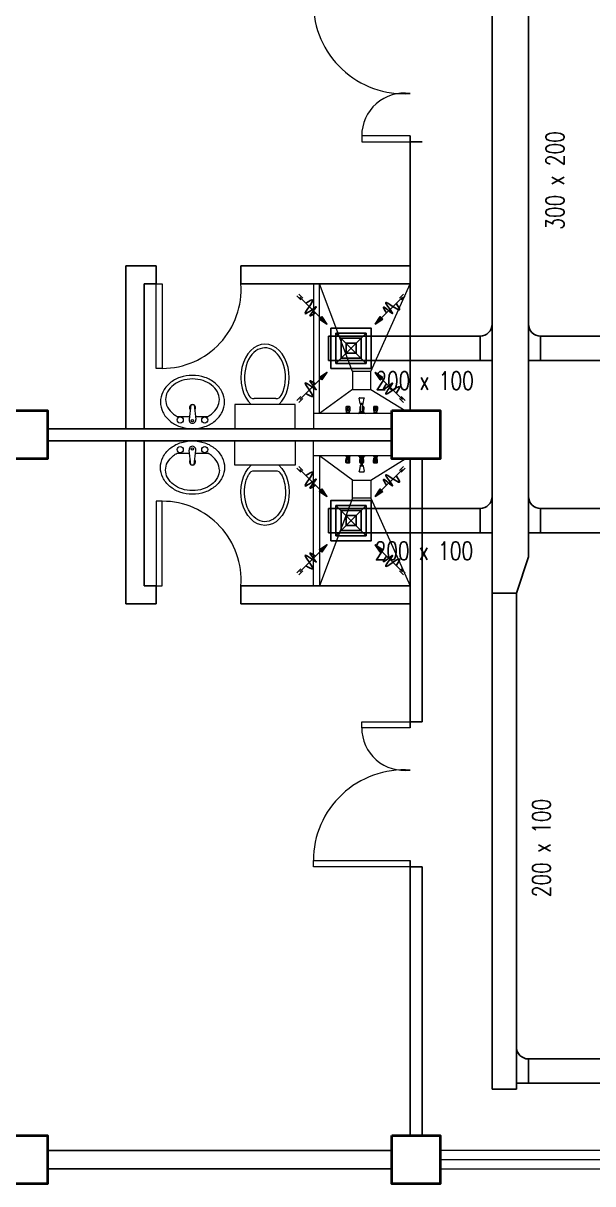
# Model space of a CAD drawing. Header units: millimetres. Extents: x 3 to 434, y 1 to 233.
# Drawn here: x 17.17 to 21.88, y 107.24 to 116.84 of the extents above; entities that cross this region are included whole.
import ezdxf

# ---------------------------------------------------------------- set-up
doc = ezdxf.new("R2010")
doc.units = ezdxf.units.MM
doc.header["$MEASUREMENT"] = 0
for name, color, linetype in [('AIR', 7, 'Continuous'), ('AIR-00', 8, 'Continuous'), ('AIR-03', 30, 'Continuous'), ('ducting label', 7, 'Continuous'), ('exhaust', 1, 'Continuous')]:
    doc.layers.add(name, color=color, linetype=linetype)
doc.styles.add('Arch-Dim', font='simplex.shx', dxfattribs={"width": 0.75})

# ---------------------------------------------------------------- blocks, each defined once
blk = doc.blocks.new('GRILL-C-IN')
at = {"layer": 'AIR-00', "ltscale": 3}
for p, q in [((-0.623, 0.601), (-0.674, 0.651)), ((-0.601, 0.623), (-0.651, 0.674)), ((-0.637, 0.637), (-0.3, 0.3)), ((0.637, 0.637), (0.3, 0.3)), ((0.601, 0.623), (0.651, 0.674)), ((0.623, 0.601), (0.674, 0.651)), ((-0.637, -0.637), (-0.3, -0.3)), ((0.637, -0.637), (0.3, -0.3)), ((-0.623, -0.601), (-0.674, -0.651)), ((-0.601, -0.623), (-0.651, -0.674)), ((0.601, -0.623), (0.651, -0.674)), ((0.623, -0.601), (0.674, -0.651))]:
    blk.add_line(p, q, dxfattribs=at)
at = {"layer": 'AIR-00', "color": 50}
for p, q in [((-0.188, 0.187), (0.187, -0.188)), ((0.187, 0.187), (-0.188, -0.188))]:
    blk.add_line(p, q, dxfattribs=at)
at = {"layer": 'AIR-00', "ltscale": 3}
for points in [[(-0.362, 0.393), (-0.393, 0.362), (-0.3, 0.3)], [(0.393, 0.362), (0.362, 0.393), (0.3, 0.3)], [(-0.362, -0.393), (-0.393, -0.362), (-0.3, -0.3)], [(0.393, -0.362), (0.362, -0.393), (0.3, -0.3)]]:
    blk.add_lwpolyline(points, close=True, dxfattribs=at)
at = {"layer": 'AIR-00', "color": 50}
for points in [[(-0.188, -0.188), (0.187, -0.188), (0.187, 0.187), (-0.188, 0.187)], [(-0.125, -0.125), (0.125, -0.125), (0.125, 0.125), (-0.125, 0.125)], [(-0.062, -0.062), (0.062, -0.062), (0.062, 0.062), (-0.062, 0.062)]]:
    blk.add_lwpolyline(points, close=True, dxfattribs=at)
at = {"layer": 'AIR-00', "ltscale": 3}
for points in [[(-0.441, 0.441), (-0.512, 0.404), (-0.432, 0.514), (-0.568, 0.43), (-0.477, 0.6), (-0.561, 0.561)], [(0.441, 0.441), (0.404, 0.512), (0.514, 0.432), (0.43, 0.568), (0.6, 0.477), (0.561, 0.561)], [(-0.441, -0.441), (-0.512, -0.404), (-0.432, -0.514), (-0.568, -0.43), (-0.477, -0.6), (-0.561, -0.561)], [(0.441, -0.441), (0.404, -0.512), (0.514, -0.432), (0.43, -0.568), (0.6, -0.477), (0.561, -0.561)]]:
    blk.add_spline(points, degree=3, dxfattribs=at)
for points in [[(-0.3, 0.3), (-0.362, 0.393), (-0.393, 0.362)], [(0.3, 0.3), (0.393, 0.362), (0.362, 0.393)], [(-0.3, -0.3), (-0.362, -0.393), (-0.393, -0.362)], [(0.3, -0.3), (0.393, -0.362), (0.362, -0.393)]]:
    blk.add_solid(points, dxfattribs=at)
at = {"layer": 'AIR-03', "color": 6}
blk.add_lwpolyline([(-0.25, -0.25), (0.25, -0.25), (0.25, 0.25), (-0.25, 0.25)], close=True, dxfattribs=at)

msp = doc.modelspace()

# ---------------------------------------------------------------- linework, layer by layer
at = {"color": 8, "lineweight": 25}
for p, q in [((20.3699, 115.9122), (20.3699, 113.6372)), ((20.3699, 115.8622), (20.4699, 115.8622)), ((18.0199, 114.8372), (18.0199, 113.4872)), ((18.9699, 114.6872), (18.9699, 114.8372)), ((17.3699, 113.4872), (20.2199, 113.4872)), ((17.3699, 113.3872), (20.2199, 113.3872)), ((18.0199, 112.0372), (18.0199, 113.3872)), ((20.3699, 113.2372), (20.3699, 111.0122)), ((20.4699, 113.2372), (20.4699, 111.0622)), ((20.3699, 111.0622), (20.4699, 111.0622)), ((20.3699, 109.9122), (20.3699, 107.6372)), ((20.3699, 109.8622), (20.4699, 109.8622)), ((20.4699, 109.8622), (20.4699, 107.6372)), ((17.3699, 107.5122), (20.2199, 107.5122)), ((17.3699, 107.3622), (20.2199, 107.3622))]:
    msp.add_line(p, q, dxfattribs=at)
at = {"color": 8, "lineweight": 25, "ltscale": 0.3}
for p, q in [((18.2699, 114.8372), (18.0199, 114.8372)), ((18.2699, 114.6872), (18.2699, 114.8372)), ((20.3699, 114.8372), (18.9699, 114.8372)), ((18.2699, 114.6872), (18.1699, 114.6872)), ((18.1699, 113.4872), (18.1699, 114.6872)), ((20.3699, 114.6872), (18.9699, 114.6872)), ((18.1699, 113.3872), (18.1699, 112.1872)), ((18.2699, 112.1872), (18.1699, 112.1872)), ((18.2699, 112.1872), (18.2699, 112.0372)), ((20.3699, 112.1872), (18.9699, 112.1872)), ((18.9699, 112.1872), (18.9699, 112.0372)), ((18.2699, 112.0372), (18.0199, 112.0372)), ((20.3699, 112.0372), (18.9699, 112.0372))]:
    msp.add_line(p, q, dxfattribs=at)
at = {"color": 8, "lineweight": 9, "ltscale": 0.3}
for p, q in [((19.8949, 113.9622), (19.6199, 114.6872)), ((20.0449, 113.9622), (20.3699, 114.6872)), ((19.8949, 113.8122), (19.6199, 113.6122)), ((20.0449, 113.8122), (20.3293, 113.6372)), ((19.8949, 113.0622), (19.6199, 113.2622)), ((20.0449, 113.0622), (20.3293, 113.2372)), ((19.8949, 112.9122), (19.6199, 112.1872)), ((20.0449, 112.9122), (20.3699, 112.1872))]:
    msp.add_line(p, q, dxfattribs=at)
at = {"color": 8, "lineweight": 9}
for p, q in [((18.5554, 113.6851), (18.5421, 113.5633)), ((18.5844, 113.6851), (18.5977, 113.5633)), ((18.9199, 113.6872), (18.9199, 113.4872)), ((19.4199, 113.6872), (18.9199, 113.6872)), ((19.2605, 113.7372), (19.0795, 113.7372)), ((19.4199, 113.4872), (19.4199, 113.6872)), ((19.8432, 113.6694), (19.8396, 113.6675)), ((19.8396, 113.6675), (19.8396, 113.6456)), ((19.8729, 113.6675), (19.8396, 113.6675)), ((19.8432, 113.6709), (19.8432, 113.6694)), ((19.8693, 113.6709), (19.8432, 113.6709)), ((19.8693, 113.6694), (19.8432, 113.6694)), ((19.8432, 113.6587), (19.8432, 113.6466)), ((19.8502, 113.6588), (19.8502, 113.6467)), ((19.8623, 113.6588), (19.8623, 113.6467)), ((19.8693, 113.6709), (19.8693, 113.6694)), ((19.8693, 113.6694), (19.8729, 113.6675)), ((19.8693, 113.6587), (19.8693, 113.6466)), ((19.8729, 113.6675), (19.8729, 113.6456)), ((19.9576, 113.6976), (19.949, 113.7395)), ((19.9505, 113.7441), (19.9893, 113.7441)), ((19.9568, 113.6694), (19.9532, 113.6675)), ((19.9623, 113.6675), (19.9532, 113.6675)), ((19.9532, 113.6675), (19.9532, 113.6456)), ((19.9623, 113.6709), (19.9568, 113.6709)), ((19.9568, 113.6709), (19.9568, 113.6694)), ((19.9623, 113.6694), (19.9568, 113.6694)), ((19.9568, 113.6587), (19.9568, 113.6466)), ((19.9822, 113.6976), (19.9576, 113.6976)), ((19.9576, 113.6976), (19.9576, 113.69)), ((19.9822, 113.6976), (19.9576, 113.6976)), ((19.9576, 113.69), (19.9822, 113.69)), ((19.9623, 113.6276), (19.9623, 113.69)), ((19.9775, 113.69), (19.9775, 113.6276)), ((19.983, 113.6709), (19.9775, 113.6709)), ((19.983, 113.6694), (19.9775, 113.6694)), ((19.9866, 113.6675), (19.9775, 113.6675)), ((19.9822, 113.6976), (19.9908, 113.7395)), ((19.9822, 113.69), (19.9822, 113.6976)), ((19.983, 113.6709), (19.983, 113.6694)), ((19.983, 113.6694), (19.9866, 113.6675)), ((19.983, 113.6587), (19.983, 113.6466)), ((19.9866, 113.6675), (19.9866, 113.6455)), ((20.0705, 113.6694), (20.0669, 113.6675)), ((20.1002, 113.6675), (20.0669, 113.6675)), ((20.0669, 113.6675), (20.0669, 113.6455)), ((20.0704, 113.6587), (20.0704, 113.6465)), ((20.0966, 113.6709), (20.0705, 113.6709)), ((20.0705, 113.6709), (20.0705, 113.6694)), ((20.0966, 113.6694), (20.0705, 113.6694)), ((20.0775, 113.6588), (20.0775, 113.6466)), ((20.0896, 113.6588), (20.0896, 113.6466)), ((20.0966, 113.6709), (20.0966, 113.6694)), ((20.0966, 113.6694), (20.1002, 113.6675)), ((20.0966, 113.6587), (20.0966, 113.6465)), ((20.1002, 113.6675), (20.1002, 113.6455)), ((18.5943, 113.5892), (18.6965, 113.5892)), ((20.2199, 113.6122), (19.5699, 113.6122)), ((19.8392, 113.613), (19.8426, 113.6198)), ((19.8392, 113.613), (19.8392, 113.6122)), ((19.8733, 113.613), (19.8392, 113.613)), ((19.8733, 113.6122), (19.8392, 113.6122)), ((19.8396, 113.6456), (19.8418, 113.6415)), ((19.8422, 113.6397), (19.8422, 113.6338)), ((19.8703, 113.6338), (19.8422, 113.6338)), ((19.8422, 113.6338), (19.843, 113.6315)), ((19.8699, 113.6198), (19.8426, 113.6198)), ((19.843, 113.6456), (19.8504, 113.6456)), ((19.8695, 113.6315), (19.843, 113.6315)), ((19.8449, 113.6198), (19.8449, 113.6315)), ((19.8695, 113.6456), (19.8621, 113.6456)), ((19.8676, 113.6198), (19.8676, 113.6315)), ((19.8703, 113.6338), (19.8695, 113.6315)), ((19.8733, 113.613), (19.8699, 113.6198)), ((19.8703, 113.6397), (19.8703, 113.6338)), ((19.8729, 113.6456), (19.8707, 113.6415)), ((19.8733, 113.613), (19.8733, 113.6122)), ((19.9409, 113.6122), (19.9525, 113.618)), ((19.9988, 113.6122), (19.9409, 113.6122)), ((19.9525, 113.6276), (19.9873, 113.6276)), ((19.9525, 113.618), (19.9525, 113.6276)), ((19.9525, 113.618), (19.9873, 113.618)), ((19.9873, 113.618), (19.9525, 113.618)), ((19.9532, 113.6456), (19.9554, 113.6415)), ((19.9559, 113.6397), (19.9559, 113.6338)), ((19.9623, 113.6338), (19.9559, 113.6338)), ((19.9559, 113.6338), (19.9566, 113.6315)), ((19.9623, 113.6315), (19.9566, 113.6315)), ((19.9567, 113.6456), (19.9623, 113.6456)), ((19.9585, 113.6276), (19.9585, 113.6315)), ((19.9775, 113.6276), (19.9623, 113.6276)), ((19.9831, 113.6455), (19.9775, 113.6455)), ((19.9839, 113.6338), (19.9775, 113.6338)), ((19.9831, 113.6315), (19.9775, 113.6315)), ((19.9813, 113.6276), (19.9813, 113.6315)), ((19.9839, 113.6338), (19.9831, 113.6315)), ((19.9839, 113.6397), (19.9839, 113.6338)), ((19.9866, 113.6455), (19.9844, 113.6415)), ((19.9873, 113.6276), (19.9873, 113.618)), ((19.9873, 113.618), (19.9988, 113.6122)), ((20.0665, 113.613), (20.0699, 113.6198)), ((20.1006, 113.613), (20.0665, 113.613)), ((20.0665, 113.613), (20.0665, 113.6122)), ((20.1006, 113.6122), (20.0665, 113.6122)), ((20.0669, 113.6455), (20.0691, 113.6415)), ((20.0695, 113.6397), (20.0695, 113.6338)), ((20.0695, 113.6338), (20.0703, 113.6315)), ((20.0975, 113.6338), (20.0695, 113.6338)), ((20.0972, 113.6198), (20.0699, 113.6198)), ((20.0703, 113.6455), (20.0776, 113.6455)), ((20.0968, 113.6315), (20.0703, 113.6315)), ((20.0722, 113.6198), (20.0722, 113.6315)), ((20.0967, 113.6455), (20.0894, 113.6455)), ((20.0949, 113.6198), (20.0949, 113.6315)), ((20.0975, 113.6338), (20.0968, 113.6315)), ((20.1006, 113.613), (20.0972, 113.6198)), ((20.0975, 113.6397), (20.0975, 113.6338)), ((20.1002, 113.6455), (20.098, 113.6415)), ((20.1006, 113.613), (20.1006, 113.6122)), ((18.9199, 113.4872), (19.4199, 113.4872)), ((18.9199, 113.1872), (18.9199, 113.3872)), ((18.9199, 113.3872), (19.4199, 113.3872)), ((19.4199, 113.3872), (19.4199, 113.1872)), ((18.5554, 113.1893), (18.5421, 113.3112)), ((18.5844, 113.1893), (18.5977, 113.3112)), ((18.5943, 113.2852), (18.6965, 113.2852)), ((19.4199, 113.1872), (18.9199, 113.1872)), ((20.2199, 113.2622), (19.5699, 113.2622)), ((19.8392, 113.2614), (19.8392, 113.2622)), ((19.8733, 113.2622), (19.8392, 113.2622)), ((19.8392, 113.2614), (19.8426, 113.2546)), ((19.8733, 113.2614), (19.8392, 113.2614)), ((19.8396, 113.2289), (19.8418, 113.233)), ((19.8396, 113.2069), (19.8396, 113.2289)), ((19.8432, 113.205), (19.8396, 113.2069)), ((19.8729, 113.2069), (19.8396, 113.2069)), ((19.8422, 113.2406), (19.843, 113.2429)), ((19.8422, 113.2347), (19.8422, 113.2406)), ((19.8703, 113.2406), (19.8422, 113.2406)), ((19.8699, 113.2546), (19.8426, 113.2546)), ((19.8695, 113.2429), (19.843, 113.2429)), ((19.843, 113.2289), (19.8504, 113.2289)), ((19.8432, 113.2157), (19.8432, 113.2279)), ((19.8432, 113.2035), (19.8432, 113.205)), ((19.8693, 113.205), (19.8432, 113.205)), ((19.8693, 113.2035), (19.8432, 113.2035)), ((19.8449, 113.2546), (19.8449, 113.2429)), ((19.8502, 113.2156), (19.8502, 113.2278)), ((19.8695, 113.2289), (19.8621, 113.2289)), ((19.8623, 113.2156), (19.8623, 113.2278)), ((19.8676, 113.2546), (19.8676, 113.2429)), ((19.8693, 113.2157), (19.8693, 113.2279)), ((19.8693, 113.205), (19.8729, 113.2069)), ((19.8693, 113.2035), (19.8693, 113.205)), ((19.8703, 113.2406), (19.8695, 113.2429)), ((19.8733, 113.2614), (19.8699, 113.2546)), ((19.8703, 113.2348), (19.8703, 113.2406)), ((19.8729, 113.2289), (19.8707, 113.233)), ((19.8729, 113.2069), (19.8729, 113.2289)), ((19.8733, 113.2614), (19.8733, 113.2622)), ((19.9409, 113.2622), (19.9525, 113.2564)), ((19.9988, 113.2622), (19.9409, 113.2622)), ((19.9576, 113.1768), (19.949, 113.1349)), ((19.9525, 113.2564), (19.9873, 113.2564)), ((19.9873, 113.2564), (19.9525, 113.2564)), ((19.9525, 113.2564), (19.9525, 113.2468)), ((19.9525, 113.2468), (19.9873, 113.2468)), ((19.9532, 113.2289), (19.9554, 113.233)), ((19.9532, 113.2069), (19.9532, 113.2289)), ((19.9623, 113.2069), (19.9532, 113.2069)), ((19.9568, 113.205), (19.9532, 113.2069)), ((19.9559, 113.2406), (19.9566, 113.2429)), ((19.9623, 113.2406), (19.9559, 113.2406)), ((19.9559, 113.2348), (19.9559, 113.2406)), ((19.9623, 113.2429), (19.9566, 113.2429)), ((19.9567, 113.2289), (19.9623, 113.2289)), ((19.9568, 113.2157), (19.9568, 113.2279)), ((19.9623, 113.205), (19.9568, 113.205)), ((19.9568, 113.2035), (19.9568, 113.205)), ((19.9623, 113.2035), (19.9568, 113.2035)), ((19.9576, 113.1768), (19.9576, 113.1844)), ((19.9576, 113.1844), (19.9822, 113.1844)), ((19.9822, 113.1768), (19.9576, 113.1768)), ((19.9822, 113.1768), (19.9576, 113.1768)), ((19.9585, 113.2468), (19.9585, 113.2429)), ((19.9623, 113.2468), (19.9623, 113.1844)), ((19.9775, 113.2468), (19.9623, 113.2468)), ((19.9775, 113.1844), (19.9775, 113.2468)), ((19.9831, 113.2429), (19.9775, 113.2429)), ((19.9839, 113.2406), (19.9775, 113.2406)), ((19.9831, 113.2289), (19.9775, 113.2289)), ((19.9866, 113.2069), (19.9775, 113.2069)), ((19.983, 113.205), (19.9775, 113.205)), ((19.983, 113.2035), (19.9775, 113.2035)), ((19.9813, 113.2468), (19.9813, 113.2429)), ((19.9822, 113.1844), (19.9822, 113.1768)), ((19.9822, 113.1768), (19.9908, 113.1349)), ((19.983, 113.2157), (19.983, 113.2279)), ((19.983, 113.205), (19.9866, 113.2069)), ((19.983, 113.2035), (19.983, 113.205)), ((19.9839, 113.2406), (19.9831, 113.2429)), ((19.9839, 113.2348), (19.9839, 113.2406)), ((19.9866, 113.2289), (19.9844, 113.233)), ((19.9866, 113.2069), (19.9866, 113.2289)), ((19.9873, 113.2564), (19.9988, 113.2622)), ((19.9873, 113.2468), (19.9873, 113.2564)), ((20.1006, 113.2622), (20.0665, 113.2622)), ((20.0665, 113.2615), (20.0665, 113.2622)), ((20.1006, 113.2615), (20.0665, 113.2615)), ((20.0665, 113.2615), (20.0699, 113.2547)), ((20.0669, 113.2289), (20.0691, 113.233)), ((20.0669, 113.2069), (20.0669, 113.2289)), ((20.1002, 113.2069), (20.0669, 113.2069)), ((20.0705, 113.205), (20.0669, 113.2069)), ((20.0695, 113.2406), (20.0703, 113.2429)), ((20.0975, 113.2406), (20.0695, 113.2406)), ((20.0695, 113.2348), (20.0695, 113.2406)), ((20.0972, 113.2547), (20.0699, 113.2547)), ((20.0968, 113.2429), (20.0703, 113.2429)), ((20.0703, 113.2289), (20.0776, 113.2289)), ((20.0704, 113.2157), (20.0704, 113.2279)), ((20.0966, 113.205), (20.0705, 113.205)), ((20.0705, 113.2035), (20.0705, 113.205)), ((20.0966, 113.2035), (20.0705, 113.2035)), ((20.0722, 113.2547), (20.0722, 113.2429)), ((20.0775, 113.2156), (20.0775, 113.2278)), ((20.0967, 113.2289), (20.0894, 113.2289)), ((20.0896, 113.2156), (20.0896, 113.2278)), ((20.0949, 113.2547), (20.0949, 113.2429)), ((20.0966, 113.2158), (20.0966, 113.2279)), ((20.0966, 113.205), (20.1002, 113.2069)), ((20.0966, 113.2035), (20.0966, 113.205)), ((20.0975, 113.2406), (20.0968, 113.2429)), ((20.1006, 113.2615), (20.0972, 113.2547)), ((20.0975, 113.2348), (20.0975, 113.2406)), ((20.1002, 113.2289), (20.098, 113.233)), ((20.1002, 113.2069), (20.1002, 113.2289)), ((20.1006, 113.2615), (20.1006, 113.2622)), ((19.2605, 113.1372), (19.0795, 113.1372)), ((19.9505, 113.1304), (19.9893, 113.1304)), ((23.3199, 107.5122), (20.6199, 107.5122)), ((20.6199, 107.4372), (23.3199, 107.4372)), ((20.6199, 107.3622), (23.3199, 107.3622))]:
    msp.add_line(p, q, dxfattribs=at)
at = {"color": 8, "lineweight": 13, "ltscale": 0.03}
for points in [[(20.3699, 115.8622), (20.3699, 115.9122), (19.9699, 115.9122), (19.9699, 115.8622)], [(18.2699, 114.6872), (18.3199, 114.6872), (18.3199, 113.9872), (18.2699, 113.9872)], [(18.2699, 112.1872), (18.3199, 112.1872), (18.3199, 112.8872), (18.2699, 112.8872)], [(20.3699, 111.0622), (20.3699, 111.0122), (19.9699, 111.0122), (19.9699, 111.0622)], [(20.3699, 109.9122), (20.3699, 109.8622), (19.5699, 109.8622), (19.5699, 109.9122)]]:
    msp.add_lwpolyline(points, close=True, dxfattribs=at)
at = {"color": 8, "lineweight": 9, "ltscale": 0.3}
for points in [[(19.6199, 113.6122), (19.6199, 114.6872), (19.5699, 114.6872), (19.5699, 113.4872), (19.5699, 113.4872)], [(19.6199, 113.2622), (19.6199, 112.1872), (19.5699, 112.1872), (19.5699, 113.3872), (19.5699, 113.3872)]]:
    msp.add_lwpolyline(points, dxfattribs=at)
at = {"color": 8, "lineweight": 9, "ltscale": 0.03}
for points in [[(19.8949, 113.8122), (20.0449, 113.8122), (20.0449, 113.9622), (19.8949, 113.9622)], [(19.8949, 113.0622), (20.0449, 113.0622), (20.0449, 112.9122), (19.8949, 112.9122)]]:
    msp.add_lwpolyline(points, close=True, dxfattribs=at)
at = {"color": 8, "lineweight": 9}
for points in [[(18.8349, 113.7082, 0.11576), (18.8155, 113.7907, 0.104047), (18.7573, 113.8645, 0.090875), (18.6734, 113.9118, 0.083344), (18.5699, 113.9292, 0.083344), (18.4664, 113.9118, 0.090875), (18.3825, 113.8645, 0.104047), (18.3242, 113.7907, 0.11576), (18.3049, 113.7082, 0.11576), (18.3242, 113.6257, 0.104047), (18.3825, 113.5519, 0.090875), (18.4664, 113.5046, 0.083344), (18.5699, 113.4872, 0.083344), (18.6734, 113.5046, 0.090875), (18.7573, 113.5519, 0.104047), (18.8155, 113.6257, 0.11576)], [(18.8349, 113.1662, -0.11576), (18.8155, 113.0837, -0.104047), (18.7573, 113.0099, -0.090875), (18.6734, 112.9626, -0.083344), (18.5699, 112.9452, -0.083344), (18.4664, 112.9626, -0.090875), (18.3825, 113.0099, -0.104047), (18.3242, 113.0837, -0.11576), (18.3049, 113.1662, -0.11576), (18.3242, 113.2487, -0.104047), (18.3825, 113.3225, -0.090875), (18.4664, 113.3698, -0.083344), (18.5699, 113.3872, -0.083344), (18.6734, 113.3698, -0.090875), (18.7573, 113.3225, -0.104047), (18.8155, 113.2487, -0.11576)]]:
    msp.add_lwpolyline(points, format="xyb", close=True, dxfattribs=at)
for points in [[(18.7924, 113.7292, 0.124838), (18.7765, 113.7918, 0.105788), (18.7272, 113.8494, 0.086697), (18.6575, 113.8857, 0.076776), (18.5699, 113.8992, 0.076776), (18.4823, 113.8857, 0.086697), (18.4126, 113.8494, 0.105788), (18.3633, 113.7918, 0.124838), (18.3474, 113.7292, 0.124838), (18.3633, 113.6666, 0.105788), (18.4126, 113.609, 0.040067), (18.4433, 113.5892), (18.5455, 113.5892, 0.040067)], [(18.7924, 113.1452, -0.124838), (18.7765, 113.0826, -0.105788), (18.7272, 113.025, -0.086697), (18.6575, 112.9887, -0.076776), (18.5699, 112.9752, -0.076776), (18.4823, 112.9887, -0.086697), (18.4126, 113.025, -0.105788), (18.3633, 113.0826, -0.124838), (18.3474, 113.1452, -0.124838), (18.3633, 113.2078, -0.105788), (18.4126, 113.2654, -0.040067), (18.4433, 113.2852), (18.5455, 113.2852, -0.040067)]]:
    msp.add_lwpolyline(points, format="xyb", dxfattribs=at)
at = {"color": 8, "lineweight": 35}
for points in [[(16.9699, 113.6372), (17.3699, 113.6372), (17.3699, 113.2372), (16.9699, 113.2372)], [(20.2199, 113.6372), (20.6199, 113.6372), (20.6199, 113.2372), (20.2199, 113.2372)], [(16.9699, 107.6372), (17.3699, 107.6372), (17.3699, 107.2372), (16.9699, 107.2372)], [(20.2199, 107.6372), (20.6199, 107.6372), (20.6199, 107.2372), (20.2199, 107.2372)]]:
    msp.add_lwpolyline(points, close=True, dxfattribs=at)
at = {"color": 8, "lineweight": 9}
for centre, radius in [((18.4683, 113.5602), 0.0255), ((18.5699, 113.5537), 0.0095), ((18.6715, 113.5602), 0.0255), ((18.4683, 113.3142), 0.0255), ((18.5699, 113.3207), 0.0095), ((18.6715, 113.3142), 0.0255)]:
    msp.add_circle(centre, radius, dxfattribs=at)
at = {"color": 8, "lineweight": 13, "ltscale": 0.03}
for centre, radius, start, end in [((20.3214, 117.0122), 0.7516, 180, 273.69522), ((20.323, 115.9122), 0.3531, 82.37185, 180), ((18.3199, 114.639), 0.6518, 270, 4.24219), ((18.3199, 112.2354), 0.6518, 355.75781, 90), ((20.323, 111.0122), 0.3531, 180, 277.62815), ((20.3214, 109.9122), 0.7516, 86.30478, 180)]:
    msp.add_arc(centre, radius, start, end, dxfattribs=at)
at = {"color": 8, "lineweight": 9}
for centre, radius, start, end in [((19.0795, 113.7872), 0.05, 208.00836, 270), ((19.2605, 113.7872), 0.05, 270, 331.84994), ((18.5699, 113.6622), 0.025, 126.30681, 221.20218), ((18.5699, 113.5914), 0.0948, 81.20259, 98.79741), ((18.5699, 113.6622), 0.025, 71.37929, 108.62071), ((18.5699, 113.6622), 0.025, 318.79782, 53.69319), ((18.6172, 113.753), 0.1812, 307.38145, 331.53644), ((18.6611, 113.7292), 0.1313, 331.53644, 0), ((18.5699, 113.5602), 0.028, 173.75449, 6.24551), ((18.5886, 113.7905), 0.2284, 298.20375, 307.38145), ((18.5699, 113.3142), 0.028, 353.75449, 186.24551), ((18.5886, 113.084), 0.2284, 52.61855, 61.79625), ((18.5699, 113.2122), 0.025, 138.79782, 233.69319), ((18.5699, 113.283), 0.0948, 261.20259, 278.79741), ((18.5699, 113.2122), 0.025, 251.37929, 288.62071), ((18.5699, 113.2122), 0.025, 306.30681, 41.20218), ((18.6172, 113.1214), 0.1812, 28.46356, 52.61855), ((18.6611, 113.1452), 0.1313, 0, 28.46356), ((19.0795, 113.0872), 0.05, 90, 151.99164), ((19.2605, 113.0872), 0.05, 28.15006, 90)]:
    msp.add_arc(centre, radius, start, end, dxfattribs=at)
for centre, major_axis, ratio, start_param, end_param in [((19.1699, 113.9122), (0, -0.275), 0.727273, 0.612555, 5.670631), ((19.8305, 113.6579), (0.00896, 0.00896), 1, 5.560378, 6.271464), ((19.8606, 113.658), (0.00738, 0.00738), 1, 1.497691, 2.282489), ((19.8563, 113.6631), (-0.00268, 0.00268), 1, -1.497915, -0.073106), ((19.8519, 113.658), (-0.00738, 0.00738), 1, 4.000472, 4.78527), ((19.882, 113.6579), (-0.00896, 0.00896), 1, 0.011497, 0.722582), ((19.9526, 113.7409), (0.00268, 0.00268), 1, 1.354119, 2.724181), ((19.9442, 113.6579), (-0.00896, 0.00896), 1, 3.989582, 4.700667), ((19.9956, 113.6579), (-0.00896, 0.00896), 1, 0.011497, 0.722582), ((20.0578, 113.6579), (0.00896, 0.00896), 1, 5.560378, 6.271464), ((20.0879, 113.658), (0.00738, 0.00738), 1, 1.497691, 2.282489), ((20.0835, 113.6631), (-0.00268, 0.00268), 1, -1.497915, -0.073106), ((20.0792, 113.658), (-0.00738, 0.00738), 1, 4.000472, 4.78527), ((20.1093, 113.6579), (-0.00896, 0.00896), 1, 0.011497, 0.722582), ((19.828, 113.6526), (-0.0118, 0.0118), 1, 3.273911, 3.406137), ((19.8385, 113.6397), (0.00268, 0.00268), 1, 5.497675, 5.991616), ((19.8394, 113.6466), (0.00268, 0.00268), 1, 4.870036, 5.497675), ((19.854, 113.6467), (-0.00268, 0.00268), 1, 0.785286, 1.412925), ((19.8611, 113.6518), (0.00887, 0.00887), 1, 2.983721, 3.344735), ((19.8563, 113.6445), (-0.00268, 0.00268), 1, 1.773938, 2.938226), ((19.8514, 113.6518), (0.00887, 0.00887), 1, 4.509022, 4.870036), ((19.8585, 113.6467), (-0.00268, 0.00268), 1, 3.299239, 3.926878), ((19.8731, 113.6466), (0.00268, 0.00268), 1, 2.356082, 2.983721), ((19.8845, 113.6526), (-0.0118, 0.0118), 1, 1.306028, 1.438253), ((19.8741, 113.6397), (0.00268, 0.00268), 1, 1.862141, 2.356082), ((19.9416, 113.6526), (0.0118, 0.0118), 1, 4.844707, 4.976933), ((19.9521, 113.6397), (-0.00268, 0.00268), 1, 3.926878, 4.42082), ((19.953, 113.6466), (-0.00268, 0.00268), 1, 3.299239, 3.926878), ((19.9868, 113.6466), (-0.00268, 0.00268), 1, 0.785286, 1.412925), ((19.9981, 113.6526), (0.0118, 0.0118), 1, 2.876824, 3.009049), ((19.9877, 113.6397), (-0.00268, 0.00268), 1, 0.291344, 0.785286), ((20.0553, 113.6526), (-0.0118, 0.0118), 1, 3.273911, 3.406137), ((20.0657, 113.6397), (0.00268, 0.00268), 1, 5.497675, 5.991616), ((20.0667, 113.6465), (0.00268, 0.00268), 1, 4.870036, 5.497675), ((20.0813, 113.6466), (-0.00268, 0.00268), 1, 0.785286, 1.412925), ((20.0883, 113.6518), (0.00887, 0.00887), 1, 2.983721, 3.344735), ((20.0835, 113.6445), (-0.00268, 0.00268), 1, 1.773938, 2.938226), ((20.0787, 113.6518), (0.00887, 0.00887), 1, 4.509022, 4.870036), ((20.0858, 113.6466), (-0.00268, 0.00268), 1, 3.299239, 3.926878), ((20.1004, 113.6465), (0.00268, 0.00268), 1, 2.356082, 2.983721), ((20.1118, 113.6526), (0.0118, 0.0118), 1, 2.876824, 3.009049), ((20.1013, 113.6397), (0.00268, 0.00268), 1, 1.862141, 2.356082), ((19.9872, 113.1335), (-0.00268, 0.00268), 1, 2.92514, 4.295202)]:
    msp.add_ellipse(centre, major_axis=major_axis, ratio=ratio, start_param=start_param, end_param=end_param, dxfattribs=at)
at = {"color": 8, "lineweight": 9, "extrusion": (-4.99074e-41, 2.88216e-41, -1)}
msp.add_ellipse((19.9872, 113.7409), major_axis=(0.00268, 0.00268), ratio=1, start_param=-0.216453, end_param=1.153609, dxfattribs=at)
at = {"color": 8, "lineweight": 9, "extrusion": (0, 0, -1)}
msp.add_ellipse((19.1699, 112.9622), major_axis=(0, 0.275), ratio=0.727273, start_param=0.612555, end_param=5.670631, dxfattribs=at)
at = {"color": 8, "lineweight": 9, "extrusion": (-4.99074e-41, -2.88216e-41, -1)}
for centre, major_axis, start_param, end_param in [((19.8305, 113.2165), (-0.00896, 0.00896), 2.418785, 3.129871), ((19.828, 113.2218), (-0.0118, 0.0118), 1.703115, 1.83534), ((19.8385, 113.2347), (-0.00268, 0.00268), 2.356082, 2.850023), ((19.8394, 113.2279), (-0.00268, 0.00268), 1.728443, 2.356082), ((19.854, 113.2278), (-0.00268, -0.00268), 0.785286, 1.412925), ((19.8606, 113.2164), (-0.00738, -0.00738), 6.21008, 6.994878), ((19.8611, 113.2226), (-0.00887, 0.00887), -0.157871, 0.203142), ((19.8563, 113.2114), (-0.00268, 0.00268), 3.214474, 4.639283), ((19.8563, 113.2299), (-0.00268, 0.00268), 0.203142, 1.36743), ((19.8514, 113.2226), (-0.00887, -0.00887), 2.938226, 3.299239), ((19.8519, 113.2164), (-0.00738, -0.00738), 4.000472, 4.78527), ((19.8585, 113.2278), (-0.00268, -0.00268), 3.299239, 3.926878), ((19.8731, 113.2279), (-0.00268, -0.00268), 0.785286, 1.412925), ((19.882, 113.2165), (-0.00896, 0.00896), -1.559299, -0.848214), ((19.8845, 113.2218), (-0.0118, 0.0118), -0.264769, -0.132543), ((19.8741, 113.2348), (-0.00268, 0.00268), -1.279452, -0.785511), ((19.9442, 113.2165), (-0.00896, 0.00896), 2.418785, 3.129871), ((19.9416, 113.2218), (-0.0118, -0.0118), 3.273911, 3.406137), ((19.9521, 113.2348), (-0.00268, -0.00268), 3.926878, 4.42082), ((19.953, 113.2279), (-0.00268, -0.00268), 3.299239, 3.926878), ((19.9868, 113.2279), (-0.00268, 0.00268), -0.785511, -0.157871), ((19.9956, 113.2165), (-0.00896, -0.00896), 0.011497, 0.722582), ((19.9981, 113.2218), (-0.0118, -0.0118), 1.306028, 1.438253), ((19.9877, 113.2348), (-0.00268, 0.00268), -1.279452, -0.785511), ((20.0578, 113.2165), (-0.00896, -0.00896), 3.989582, 4.700667), ((20.0553, 113.2218), (-0.0118, 0.0118), 1.703115, 1.83534), ((20.0657, 113.2348), (-0.00268, -0.00268), 3.926878, 4.42082), ((20.0667, 113.2279), (-0.00268, -0.00268), 3.299239, 3.926878), ((20.0813, 113.2278), (-0.00268, -0.00268), 0.785286, 1.412925), ((20.0879, 113.2164), (-0.00738, 0.00738), 4.639283, 5.424081), ((20.0883, 113.2226), (-0.00887, -0.00887), 1.412925, 1.773938), ((20.0835, 113.2114), (-0.00268, -0.00268), 4.78527, 6.21008), ((20.0835, 113.23), (-0.00268, 0.00268), 0.203142, 1.36743), ((20.0787, 113.2226), (-0.00887, 0.00887), 1.36743, 1.728443), ((20.0792, 113.2164), (-0.00738, -0.00738), 4.000472, 4.78527), ((20.0858, 113.2278), (-0.00268, -0.00268), 3.299239, 3.926878), ((20.1004, 113.2279), (-0.00268, 0.00268), -0.785511, -0.157871), ((20.1093, 113.2165), (-0.00896, 0.00896), -1.559299, -0.848214), ((20.1118, 113.2218), (-0.0118, 0.0118), -0.264769, -0.132543), ((20.1013, 113.2348), (-0.00268, -0.00268), 0.291344, 0.785286), ((19.9526, 113.1335), (-0.00268, -0.00268), 6.066508, 7.43657)]:
    msp.add_ellipse(centre, major_axis=major_axis, ratio=1, start_param=start_param, end_param=end_param, dxfattribs=at)
at = {"color": 8, "lineweight": 9}
for points in [[(19.3046, 113.7636), (19.3133, 113.78), (19.3208, 113.7981), (19.3477, 113.8892), (19.3425, 113.9765), (19.2848, 114.1081), (19.2347, 114.1494), (19.1366, 114.1629), (19.0844, 114.1369), (19.0103, 114.0257), (18.9925, 113.942), (19.0082, 113.8282), (19.0196, 113.7933), (19.0354, 113.7637)], [(19.3046, 113.1108), (19.3133, 113.0944), (19.3208, 113.0763), (19.3477, 112.9852), (19.3425, 112.898), (19.2848, 112.7664), (19.2347, 112.725), (19.1366, 112.7116), (19.0844, 112.7375), (19.0103, 112.8487), (18.9925, 112.9324), (19.0082, 113.0462), (19.0196, 113.0811), (19.0354, 113.1107)]]:
    msp.add_open_spline(points, degree=3, knots=[0.937253, 0.937253, 0.937253, 0.937253, 1.185372, 1.185372, 2.113864, 2.113864, 3.042356, 3.042356, 3.970847, 3.970847, 4.899339, 4.899339, 5.346062, 5.346062, 5.346062, 5.346062], dxfattribs=at)
at = {"layer": 'exhaust'}
for p, q in [((21.0491, 147.2093), (21.0491, 108.0199)), ((21.3491, 117.8742), (21.3491, 112.427)), ((19.6957, 114.2534), (20.9491, 114.2534)), ((19.6957, 114.2534), (19.6957, 114.0534)), ((20.9491, 114.2534), (20.9491, 114.0534)), ((21.4491, 114.2534), (24.2469, 114.2534)), ((21.4491, 114.2534), (21.4491, 114.0534)), ((19.6957, 114.0534), (21.0491, 114.0534)), ((21.3491, 114.0534), (24.2469, 114.0534)), ((19.6957, 112.827), (20.9491, 112.827)), ((19.6957, 112.827), (19.6957, 112.627)), ((20.9491, 112.827), (20.9491, 112.627)), ((21.4491, 112.827), (24.2469, 112.827)), ((21.4491, 112.827), (21.4491, 112.627)), ((19.6957, 112.627), (21.0491, 112.627)), ((21.3491, 112.627), (24.2469, 112.627)), ((21.2491, 112.127), (21.3491, 112.427)), ((21.2491, 112.127), (21.0491, 112.127)), ((21.2491, 112.127), (21.2491, 108.0199)), ((24.2446, 108.2707), (21.3491, 108.2707)), ((21.3491, 108.2707), (21.3491, 108.0707)), ((21.2491, 108.0199), (21.0491, 108.0199)), ((24.2446, 108.0707), (21.2491, 108.0707))]:
    msp.add_line(p, q, dxfattribs=at)
for centre, start, end in [((20.9491, 114.3534), 270, 0), ((21.4491, 114.3534), 180, 270), ((20.9491, 112.927), 270, 0), ((21.4491, 112.927), 180, 270), ((21.3491, 108.3707), 180, 270)]:
    msp.add_arc(centre, 0.1, start, end, dxfattribs=at)

# ---------------------------------------------------------------- block references
at = {"layer": 'AIR', "xscale": 0.6658363358532475, "yscale": 0.6658363358532475, "zscale": 0.6658363358532475}
for p in [(19.882, 114.1534), (19.882, 112.727)]:
    msp.add_blockref('GRILL-C-IN', p, dxfattribs=at)

# ---------------------------------------------------------------- texts
at = {"layer": 'ducting label', "color": 240, "linetype": 'Continuous', "true_color": 0xed1f24, "char_height": 0.15, "attachment_point": 1, "rotation": 90, "style": 'Arch-Dim'}
for s, insert in [('\\A1;300 x 200', (21.4936, 115.1351)), ('\\A1;200 x 100', (21.3818, 109.6092))]:
    msp.add_mtext_dynamic_manual_height_columns(s, width=1.195152, gutter_width=1.011, heights=[0], dxfattribs=dict(at, insert=insert))
at = {"layer": 'ducting label', "color": 240, "linetype": 'Continuous', "true_color": 0xed1f24, "char_height": 0.15, "attachment_point": 1, "style": 'Arch-Dim'}
for insert in [(20.0822, 113.9605), (20.0767, 112.5517)]:
    msp.add_mtext_dynamic_manual_height_columns('\\A1;200 x 100', width=1.195152, gutter_width=1.011, heights=[0], dxfattribs=dict(at, insert=insert))

doc.saveas('drawing.dxf')
